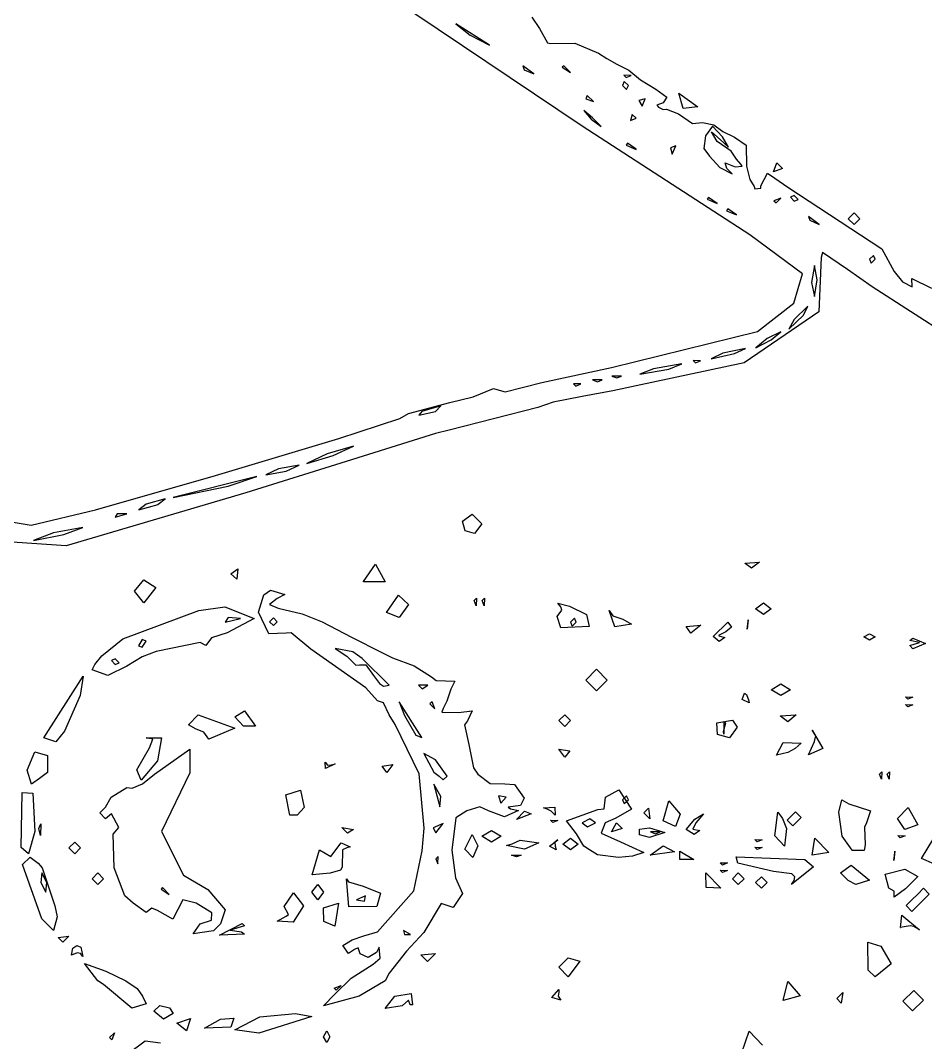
# Model space of a CAD drawing. Extents: x 0.2 to 67.3, y 0 to 43.3.
# Drawn here: x 28.72 to 36.41, y 25.89 to 34.58 of the extents above; entities that cross this region are included whole.
import ezdxf

# ---------------------------------------------------------------- set-up
doc = ezdxf.new("R2010")
doc.units = 0

msp = doc.modelspace()

# ---------------------------------------------------------------- linework, layer by layer
at = {"layer": 'Image'}
for p, q in [((33.491623, 33.680897), (30.801644, 35.486412)), ((33.065049, 34.606858), (33.130657, 34.510286)), ((32.704298, 34.369607), (32.417913, 34.549841)), ((32.417913, 34.549841), (32.540277, 34.453533)), ((33.130657, 34.510286), (33.196771, 34.38863)), ((32.540277, 34.453533), (32.704298, 34.369607)), ((32.704298, 34.369607), (32.704298, 34.369607)), ((33.196771, 34.38863), (33.225878, 34.382545)), ((33.225878, 34.382545), (33.430403, 34.385985)), ((33.430403, 34.385985), (33.632558, 34.29981)), ((33.632558, 34.29981), (33.702352, 34.255254)), ((33.702352, 34.255254), (33.786749, 34.206068)), ((33.081662, 34.123545), (32.989513, 34.191357)), ((32.989513, 34.191357), (32.999541, 34.159475)), ((32.999541, 34.159475), (33.081662, 34.123545)), ((33.335788, 34.193659), (33.323406, 34.181224)), ((33.323406, 34.181224), (33.393198, 34.136192)), ((33.393195, 34.136245), (33.335788, 34.193659)), ((33.786749, 34.206068), (33.889883, 34.156856)), ((33.889883, 34.156856), (33.989547, 34.074835)), ((33.081662, 34.123545), (33.081662, 34.123545)), ((33.393198, 34.136192), (33.393195, 34.136245)), ((33.850524, 34.058246), (33.836051, 34.025437)), ((33.909187, 34.110845), (33.846309, 34.113491)), ((33.846309, 34.113491), (33.866127, 34.093647)), ((33.885267, 34.025437), (33.850524, 34.058246)), ((33.866127, 34.093647), (33.909182, 34.110845)), ((33.909182, 34.110845), (33.909187, 34.110845)), ((33.989547, 34.074835), (34.120063, 33.992814)), ((33.836051, 34.025437), (33.870794, 33.992629)), ((33.870794, 33.992629), (33.885267, 34.025437)), ((33.885267, 34.025437), (33.885267, 34.025437)), ((34.120063, 33.992814), (34.213212, 33.925293)), ((33.536176, 33.940665), (33.523793, 33.911376)), ((33.523793, 33.911376), (33.590026, 33.890738)), ((33.590024, 33.890712), (33.536176, 33.940665)), ((33.590026, 33.890738), (33.590024, 33.890712)), ((34.027305, 33.913201), (33.974817, 33.896532)), ((33.974817, 33.896532), (34.001723, 33.850019)), ((34.001723, 33.850019), (34.027308, 33.913175)), ((34.027308, 33.913175), (34.027305, 33.913201)), ((34.213212, 33.925293), (34.182674, 33.876609)), ((34.35274, 33.829037), (34.313891, 33.959239)), ((34.313891, 33.959239), (34.475758, 33.843245)), ((33.581824, 33.749583), (33.508013, 33.812078)), ((33.508013, 33.812078), (33.570505, 33.738285)), ((34.182674, 33.876609), (34.128397, 33.85703)), ((34.128397, 33.85703), (34.142526, 33.841949)), ((34.142526, 33.841949), (34.180904, 33.82237)), ((34.180904, 33.82237), (34.21004, 33.825016)), ((34.21004, 33.825016), (34.311618, 33.784429)), ((34.475758, 33.843245), (34.35274, 33.828958)), ((34.35274, 33.828958), (34.35274, 33.829037)), ((33.570505, 33.738285), (33.655635, 33.675791)), ((33.655635, 33.675791), (33.581824, 33.749583)), ((33.917535, 33.778952), (33.903062, 33.727808)), ((33.903062, 33.727808), (33.95087, 33.748445)), ((33.950875, 33.748419), (33.917535, 33.778952)), ((33.95087, 33.748445), (33.950875, 33.748419)), ((34.311618, 33.784429), (34.430778, 33.701403)), ((34.430778, 33.701403), (34.51521, 33.709605)), ((34.51521, 33.709605), (34.612343, 33.691878)), ((34.917709, 32.755571), (33.491623, 33.680897)), ((33.655635, 33.675791), (33.655635, 33.675791)), ((34.602062, 33.679098), (34.540914, 33.59803)), ((34.63977, 33.5494), (34.593354, 33.63142)), ((34.593354, 33.63142), (34.664961, 33.565804)), ((34.684958, 33.589643), (34.602062, 33.679098)), ((34.612343, 33.691878), (34.688384, 33.63359)), ((34.688384, 33.63359), (34.78809, 33.585991)), ((34.540914, 33.59803), (34.52697, 33.490556)), ((34.760306, 33.467405), (34.63977, 33.5494)), ((34.664961, 33.565804), (34.736896, 33.500214)), ((34.736896, 33.500214), (34.684958, 33.589643)), ((34.78809, 33.585991), (34.888131, 33.519237)), ((33.877064, 33.533842), (33.866931, 33.518496)), ((33.866931, 33.518496), (33.950873, 33.482725)), ((33.950875, 33.48283), (33.877064, 33.533842)), ((33.950873, 33.482725), (33.950875, 33.48283)), ((34.287779, 33.512093), (34.24252, 33.495689)), ((34.24252, 33.495689), (34.259083, 33.441688)), ((34.259083, 33.441688), (34.287787, 33.512093)), ((34.287787, 33.512093), (34.287779, 33.512093)), ((34.52697, 33.490556), (34.574167, 33.424146)), ((34.803793, 33.399857), (34.760306, 33.467405)), ((34.888131, 33.519237), (34.890962, 33.33858)), ((34.574167, 33.424146), (34.664381, 33.328235)), ((34.723714, 33.321012), (34.70895, 33.369166)), ((34.70895, 33.369166), (34.79353, 33.3335)), ((34.841665, 33.355725), (34.803793, 33.399857)), ((35.120917, 33.292198), (35.148253, 33.368742)), ((35.148253, 33.368742), (35.197461, 33.31953)), ((34.664381, 33.328235), (34.768019, 33.274246)), ((34.723719, 33.320826), (34.723714, 33.321012)), ((34.768019, 33.274246), (34.723719, 33.320826)), ((34.79353, 33.3335), (34.854365, 33.338527)), ((34.854365, 33.338527), (34.841665, 33.355725)), ((34.890962, 33.33858), (34.919355, 33.226211)), ((35.011268, 33.171919), (35.068233, 33.280107)), ((35.068233, 33.280107), (35.131722, 33.23825)), ((35.197461, 33.31953), (35.120917, 33.292198)), ((35.120917, 33.292198), (35.120917, 33.292198)), ((34.919355, 33.226211), (34.956121, 33.165834)), ((35.131722, 33.23825), (35.242519, 33.160436)), ((34.956121, 33.165834), (34.959481, 33.148371)), ((34.959481, 33.148371), (35.011514, 33.151811)), ((35.011514, 33.151811), (35.011268, 33.171919)), ((35.242519, 33.160436), (36.042049, 32.637779)), ((34.565962, 33.074473), (34.555828, 33.059127)), ((34.555828, 33.059127), (34.63977, 33.023356)), ((34.639773, 33.023461), (34.565962, 33.074473)), ((34.63977, 33.023356), (34.639773, 33.023461)), ((35.181916, 33.067488), (35.123094, 33.044999)), ((35.123094, 33.044999), (35.141456, 33.026742)), ((35.141456, 33.026742), (35.181916, 33.067515)), ((35.181916, 33.067515), (35.181916, 33.067488)), ((35.295867, 33.090322), (35.263059, 33.07577)), ((35.263059, 33.07577), (35.295867, 33.041003)), ((35.32867, 33.055582), (35.295867, 33.090322)), ((35.295867, 33.041003), (35.32867, 33.055555)), ((35.32867, 33.055555), (35.32867, 33.055582)), ((34.729985, 32.976075), (34.719851, 32.960729)), ((34.719851, 32.960729), (34.803796, 32.924957)), ((34.803796, 32.925037), (34.729985, 32.976075)), ((35.755138, 32.893022), (35.804343, 32.942234)), ((35.804343, 32.942234), (35.85355, 32.893022)), ((34.803796, 32.924957), (34.803796, 32.925037)), ((35.509206, 32.844021), (35.417054, 32.911834)), ((35.417054, 32.911834), (35.427082, 32.879925)), ((35.427082, 32.879925), (35.509203, 32.844021)), ((35.509203, 32.844021), (35.509206, 32.844021)), ((35.804343, 32.84381), (35.755138, 32.893022)), ((35.755138, 32.893022), (35.755138, 32.893022)), ((35.85355, 32.893022), (35.804343, 32.84381)), ((35.36514, 32.424393), (34.917709, 32.755571)), ((35.535632, 32.604551), (35.52417, 32.562955)), ((35.747799, 32.462651), (35.535632, 32.604551)), ((35.970289, 32.58174), (35.935549, 32.548958)), ((35.984762, 32.548958), (35.970289, 32.58174)), ((36.042049, 32.637779), (36.146769, 32.444924)), ((35.468089, 32.494666), (35.443483, 32.352109)), ((35.492193, 32.374783), (35.468089, 32.494666)), ((35.52417, 32.562955), (35.506152, 32.10176)), ((35.935549, 32.548958), (35.950022, 32.51615)), ((35.950022, 32.51615), (35.984762, 32.548958)), ((35.984762, 32.548958), (35.984762, 32.548958)), ((35.29248, 32.175605), (35.36514, 32.424393)), ((35.958041, 32.315014), (35.747799, 32.462651)), ((36.146769, 32.444924), (36.217063, 32.355733)), ((35.443483, 32.352109), (35.467587, 32.232226)), ((35.467587, 32.232226), (35.492193, 32.374783)), ((35.492193, 32.374783), (35.492193, 32.374783)), ((36.217063, 32.355733), (36.299033, 32.315384)), ((36.299033, 32.315384), (36.295514, 32.384176)), ((36.295514, 32.384176), (36.464025, 32.301282)), ((36.755929, 31.799606), (35.958041, 32.315014)), ((34.984233, 31.933803), (35.29248, 32.175605)), ((35.412073, 32.150622), (35.294107, 32.03744)), ((35.373996, 32.073026), (35.412073, 32.150622)), ((35.506152, 32.10176), (34.86992, 31.667421)), ((35.250221, 31.954096), (35.373996, 32.073026)), ((35.373996, 32.073026), (35.373996, 32.073026)), ((35.294107, 32.03744), (35.250221, 31.954096)), ((33.741317, 31.629427), (34.984233, 31.933803)), ((35.181056, 31.930654), (35.066241, 31.875304)), ((35.099046, 31.863821), (35.181056, 31.930654)), ((35.066241, 31.875304), (34.970562, 31.79622)), ((34.970562, 31.79622), (35.099046, 31.863821)), ((35.099046, 31.863821), (35.099046, 31.863821)), ((34.688988, 31.749468), (34.590573, 31.703404)), ((34.590573, 31.703404), (34.787402, 31.74624)), ((34.881222, 31.79109), (34.688988, 31.749468)), ((34.787402, 31.746293), (34.881222, 31.79109)), ((34.787402, 31.74624), (34.787402, 31.746293)), ((33.150832, 31.499887), (33.741317, 31.629427)), ((34.86992, 31.667421), (33.951539, 31.473508)), ((34.339165, 31.659493), (34.098505, 31.617944)), ((34.229722, 31.61371), (34.339165, 31.659493)), ((34.499679, 31.685015), (34.436803, 31.687661)), ((34.436803, 31.687661), (34.45662, 31.667818)), ((34.45662, 31.667818), (34.499676, 31.685015)), ((34.499676, 31.685015), (34.499679, 31.685015)), ((33.827865, 31.555714), (33.745855, 31.555714)), ((33.745855, 31.555714), (33.78686, 31.53931)), ((33.78686, 31.53931), (33.827865, 31.555714)), ((33.827865, 31.555714), (33.827865, 31.555714)), ((34.098505, 31.617944), (33.983686, 31.570821)), ((33.983686, 31.570821), (34.229722, 31.613737)), ((34.229722, 31.613737), (34.229722, 31.61371)), ((32.837293, 31.420399), (33.150832, 31.499887)), ((33.482733, 31.488192), (33.41986, 31.490838)), ((33.41986, 31.490838), (33.439677, 31.470994)), ((33.439677, 31.470994), (33.482733, 31.488192)), ((33.482733, 31.488192), (33.482733, 31.488192)), ((33.663842, 31.522905), (33.581832, 31.522905)), ((33.581832, 31.522905), (33.622837, 31.506501)), ((33.622837, 31.506501), (33.663842, 31.522905)), ((33.663842, 31.522905), (33.663842, 31.522905)), ((33.951539, 31.473508), (33.754711, 31.430592)), ((32.368425, 31.33013), (32.566733, 31.378893)), ((32.566733, 31.378893), (32.73927, 31.450489)), ((32.73927, 31.450489), (32.786326, 31.434614)), ((32.786326, 31.434614), (32.837293, 31.420399)), ((33.492181, 31.381856), (33.246145, 31.332459)), ((33.754711, 31.430592), (33.492181, 31.381856)), ((32.015413, 31.238294), (32.368425, 31.33013)), ((32.291516, 31.302032), (32.130227, 31.253137)), ((32.246863, 31.254645), (32.291516, 31.302032)), ((33.114602, 31.289437), (32.361737, 31.094546)), ((33.246145, 31.332459), (33.114602, 31.289437)), ((31.42493, 31.024696), (31.941605, 31.195299)), ((31.941605, 31.195299), (32.015413, 31.238294)), ((32.103004, 31.223212), (32.246863, 31.254645)), ((32.130227, 31.253137), (32.103004, 31.223212)), ((32.246863, 31.254645), (32.246863, 31.254645)), ((30.375184, 30.711244), (31.42493, 31.024696)), ((32.246921, 31.068061), (31.48707, 30.828322)), ((32.361737, 31.094546), (32.246921, 31.068061)), ((31.549054, 30.960746), (31.325357, 30.893621)), ((31.376752, 30.880313), (31.549054, 30.960746)), ((31.325357, 30.893621), (31.153058, 30.813188)), ((31.153058, 30.813188), (31.376752, 30.880313)), ((31.376752, 30.880313), (31.376752, 30.880313)), ((31.48707, 30.828322), (30.634147, 30.562072)), ((30.911719, 30.766568), (30.804358, 30.716655)), ((31.087021, 30.799483), (30.911719, 30.766568)), ((30.976938, 30.748445), (31.087021, 30.799483)), ((29.353825, 30.418774), (30.375184, 30.711244)), ((30.72572, 30.70156), (30.014327, 30.523814)), ((30.483272, 30.619434), (30.72572, 30.70156)), ((30.804358, 30.716655), (30.976938, 30.748577)), ((30.976938, 30.748577), (30.976938, 30.748445)), ((30.014327, 30.523814), (30.483272, 30.619434)), ((30.483272, 30.619434), (30.483272, 30.619434)), ((30.634147, 30.562072), (29.106109, 30.11117)), ((29.94626, 30.511249), (29.784696, 30.465817)), ((29.887544, 30.465817), (29.94626, 30.511249)), ((28.808967, 30.289492), (29.353825, 30.418774)), ((29.784696, 30.465817), (29.723521, 30.419118)), ((29.723521, 30.419118), (29.887544, 30.464547)), ((29.887544, 30.464547), (29.887544, 30.465817)), ((28.519791, 30.3367), (28.808967, 30.289492)), ((29.538663, 30.385093), (29.522258, 30.355089)), ((29.522258, 30.355089), (29.620673, 30.385093)), ((29.620673, 30.385093), (29.538663, 30.385093)), ((29.620673, 30.385093), (29.620673, 30.385093)), ((32.474642, 30.32191), (32.556655, 30.38205)), ((32.496523, 30.23989), (32.474642, 30.32191)), ((32.556655, 30.38205), (32.638668, 30.300029)), ((29.246503, 30.269063), (28.997387, 30.221713)), ((29.084982, 30.20769), (29.246503, 30.269063)), ((32.578523, 30.218009), (32.496513, 30.239969)), ((32.496513, 30.239969), (32.496523, 30.23989)), ((32.638668, 30.300029), (32.578523, 30.218009)), ((29.106109, 30.11117), (28.490327, 30.153265)), ((28.997387, 30.221713), (28.828313, 30.158874)), ((28.828313, 30.158874), (29.084982, 30.20769)), ((29.084982, 30.20769), (29.084982, 30.20769)), ((34.87758, 29.963771), (35.000611, 29.974354)), ((35.000611, 29.974354), (34.932266, 29.92276)), ((30.506378, 29.873574), (30.563784, 29.916543)), ((30.563784, 29.916543), (30.557302, 29.830156)), ((31.633596, 29.807958), (31.736551, 29.955569)), ((31.736551, 29.955569), (31.818214, 29.807534)), ((34.87758, 29.963744), (34.87758, 29.963771)), ((34.932266, 29.92276), (34.87758, 29.963744)), ((29.68626, 29.725937), (29.766064, 29.824362)), ((29.766064, 29.824362), (29.866592, 29.759036)), ((30.557302, 29.830156), (30.506364, 29.873574)), ((30.506364, 29.873574), (30.506378, 29.873574)), ((31.633596, 29.807534), (31.633596, 29.807958)), ((31.818214, 29.807534), (31.633596, 29.807534)), ((29.766336, 29.627539), (29.68626, 29.725937)), ((29.68626, 29.725937), (29.68626, 29.725937)), ((29.866592, 29.759036), (29.766336, 29.627539)), ((30.785203, 29.697098), (30.841848, 29.735806)), ((30.841848, 29.735806), (30.96563, 29.698129)), ((30.741467, 29.547608), (30.785203, 29.697098)), ((30.900022, 29.664289), (30.83441, 29.614442)), ((30.96563, 29.698129), (30.900022, 29.664289)), ((31.830425, 29.545465), (31.93235, 29.693102)), ((31.93235, 29.693102), (32.015387, 29.614601)), ((32.592829, 29.603647), (32.575604, 29.646694)), ((32.575604, 29.646694), (32.575657, 29.646668)), ((32.575657, 29.646668), (32.595475, 29.666512)), ((32.595475, 29.666512), (32.592829, 29.603647)), ((32.658437, 29.603647), (32.641213, 29.646694)), ((32.641213, 29.646694), (32.641266, 29.646668)), ((32.641266, 29.646668), (32.661083, 29.666512)), ((32.661083, 29.666512), (32.658437, 29.603647)), ((34.967805, 29.578273), (35.033414, 29.627486)), ((35.033414, 29.627486), (35.099025, 29.578273)), ((29.587851, 29.32139), (30.234074, 29.561922)), ((30.234074, 29.561922), (30.455168, 29.593963)), ((30.455168, 29.593963), (30.703206, 29.495062)), ((30.828944, 29.364675), (30.741467, 29.547608)), ((30.83441, 29.614442), (30.908221, 29.582745)), ((30.908221, 29.582745), (31.111987, 29.534167)), ((31.93678, 29.502533), (31.830425, 29.545465)), ((31.830425, 29.545465), (31.830425, 29.545465)), ((32.015387, 29.614601), (31.93678, 29.502533)), ((33.279395, 29.512868), (33.320403, 29.564383)), ((33.311169, 29.594889), (33.287013, 29.625396)), ((33.287013, 29.625396), (33.385427, 29.598726)), ((33.320403, 29.564383), (33.311169, 29.594889)), ((33.385427, 29.598726), (33.528992, 29.529484)), ((33.770437, 29.424974), (33.72123, 29.562081)), ((33.72123, 29.562081), (33.754033, 29.517419)), ((35.033414, 29.529061), (34.967805, 29.578273)), ((34.967805, 29.578273), (34.967805, 29.578273)), ((35.099025, 29.578273), (35.033414, 29.529061)), ((30.483473, 29.503026), (30.458073, 29.462756)), ((30.458073, 29.462756), (30.58897, 29.495274)), ((30.703206, 29.495062), (30.47326, 29.374095)), ((30.588983, 29.495353), (30.483473, 29.503026)), ((30.58897, 29.495274), (30.588983, 29.495353)), ((30.867234, 29.499533), (30.834426, 29.466752)), ((30.834426, 29.466752), (30.867234, 29.433943)), ((30.900037, 29.466752), (30.867234, 29.499533)), ((30.867234, 29.433943), (30.900037, 29.466752)), ((30.900037, 29.466752), (30.900037, 29.466752)), ((31.111987, 29.534167), (31.282894, 29.467466)), ((31.282894, 29.467466), (31.530192, 29.33655)), ((33.310142, 29.41447), (33.279395, 29.512868)), ((33.427916, 29.496464), (33.393174, 29.463682)), ((33.393174, 29.463682), (33.407647, 29.430874)), ((33.407647, 29.430874), (33.442386, 29.463682)), ((33.442389, 29.463682), (33.427916, 29.496464)), ((33.442386, 29.463682), (33.442389, 29.463682)), ((33.528992, 29.529484), (33.553598, 29.427249)), ((33.754033, 29.517419), (33.839308, 29.489082)), ((33.839308, 29.489082), (33.913119, 29.446246)), ((34.606956, 29.342159), (34.731064, 29.46355)), ((34.731064, 29.46355), (34.762777, 29.42254)), ((34.903766, 29.484796), (34.896384, 29.404389)), ((34.897707, 29.42418), (34.905088, 29.473419)), ((34.905088, 29.473419), (34.903766, 29.484796)), ((30.47326, 29.374095), (30.342355, 29.329168)), ((30.977264, 29.368909), (30.828944, 29.364675)), ((31.017938, 29.373936), (30.977264, 29.368909)), ((31.186732, 29.235268), (31.017938, 29.373936)), ((33.310145, 29.414549), (33.310142, 29.41447)), ((33.553598, 29.427249), (33.310145, 29.414549)), ((33.913119, 29.446246), (33.770437, 29.42508)), ((33.770437, 29.42508), (33.770437, 29.424974)), ((34.375922, 29.428149), (34.502412, 29.438997)), ((34.415441, 29.370761), (34.375922, 29.428175)), ((34.375922, 29.428175), (34.375922, 29.428149)), ((34.502412, 29.438997), (34.415441, 29.370761)), ((34.71357, 29.381529), (34.650695, 29.351658)), ((34.762777, 29.42254), (34.71357, 29.381529)), ((34.896384, 29.404389), (34.897707, 29.424233)), ((34.897707, 29.424233), (34.897707, 29.42418)), ((29.407847, 29.176478), (29.587851, 29.32139)), ((29.751869, 29.315807), (29.719066, 29.262732)), ((29.784675, 29.303372), (29.751869, 29.315807)), ((29.751869, 29.250296), (29.784675, 29.303398)), ((29.784675, 29.303398), (29.784675, 29.303372)), ((30.243943, 29.29128), (29.870092, 29.214525)), ((30.293147, 29.266674), (30.243943, 29.29128)), ((30.342355, 29.329168), (30.293147, 29.266674)), ((31.530192, 29.33655), (31.789931, 29.205317)), ((34.606967, 29.342107), (34.606956, 29.342159)), ((34.656174, 29.299456), (34.606967, 29.342107)), ((34.650695, 29.351658), (34.664373, 29.345308)), ((34.705381, 29.334196), (34.656174, 29.299456)), ((34.664373, 29.345308), (34.705381, 29.334196)), ((35.886337, 29.337926), (35.935544, 29.365258)), ((35.935544, 29.310595), (35.886337, 29.337926)), ((35.886337, 29.337926), (35.886337, 29.337926)), ((35.935544, 29.365258), (35.984748, 29.337926)), ((35.984748, 29.337926), (35.935544, 29.310595)), ((36.279991, 29.30652), (36.304598, 29.327951)), ((36.362002, 29.289587), (36.279991, 29.30652)), ((36.279991, 29.264981), (36.362002, 29.289587)), ((36.304598, 29.327951), (36.411211, 29.28321)), ((36.411211, 29.28321), (36.304598, 29.237279)), ((29.719066, 29.262732), (29.751869, 29.250296)), ((29.870092, 29.214525), (29.752091, 29.168276)), ((31.653329, 28.905465), (31.186732, 29.235268)), ((31.543244, 29.212514), (31.392106, 29.240321)), ((31.392106, 29.240321), (31.492981, 29.175552)), ((31.623177, 29.155099), (31.543244, 29.212514)), ((31.789931, 29.205317), (31.881201, 29.159386)), ((36.304598, 29.237279), (36.279991, 29.265086)), ((36.279991, 29.265086), (36.279991, 29.264981)), ((29.350438, 29.102659), (29.407847, 29.176478)), ((29.522237, 29.151871), (29.489434, 29.137319)), ((29.489434, 29.137319), (29.522237, 29.10258)), ((29.55504, 29.117132), (29.522237, 29.151871)), ((29.522237, 29.10258), (29.55504, 29.117132)), ((29.55504, 29.117132), (29.55504, 29.117132)), ((29.752091, 29.168276), (29.621427, 29.088292)), ((31.492981, 29.175552), (31.568694, 29.098531)), ((31.851372, 28.927452), (31.623177, 29.155099)), ((31.881201, 29.159386), (32.065642, 29.091758)), ((29.325409, 29.057309), (29.350438, 29.102659)), ((29.325411, 29.057309), (29.325409, 29.057309)), ((29.458216, 29.010161), (29.325411, 29.057309)), ((29.621427, 29.088292), (29.458216, 29.010161)), ((31.568694, 29.098531), (31.599039, 29.101706)), ((31.599039, 29.101706), (31.654543, 29.101706)), ((31.654543, 29.101706), (31.718395, 29.009684)), ((32.065642, 29.091758), (32.212205, 28.99963)), ((33.524402, 28.971452), (33.614614, 29.063845)), ((33.614614, 29.063845), (33.704826, 28.971452)), ((28.914797, 28.481127), (29.249534, 29.005107)), ((29.249534, 29.005107), (29.225431, 28.840219)), ((31.718395, 29.009684), (31.769047, 28.942322)), ((31.769047, 28.942322), (31.803607, 28.92089)), ((32.212205, 28.99963), (32.251572, 28.968833)), ((32.251572, 28.968833), (32.409034, 28.960895)), ((32.409034, 28.960895), (32.376231, 28.893347)), ((33.614614, 28.87906), (33.524402, 28.971452)), ((33.524402, 28.971452), (33.524402, 28.971452)), ((33.704826, 28.971452), (33.614614, 28.87906)), ((35.099025, 28.889431), (35.181035, 28.938644)), ((35.181035, 28.938644), (35.263045, 28.889431)), ((31.752942, 28.794817), (31.653329, 28.905465)), ((31.803607, 28.92089), (31.851372, 28.928299)), ((31.851372, 28.928299), (31.851372, 28.927452)), ((32.179418, 28.927452), (32.102514, 28.927373)), ((32.102514, 28.927373), (32.13188, 28.898269)), ((32.13188, 28.898269), (32.179418, 28.927452)), ((32.179418, 28.927452), (32.179418, 28.927452)), ((32.376231, 28.893347), (32.343425, 28.79106)), ((34.854389, 28.805215), (34.873915, 28.859481)), ((34.873915, 28.859481), (34.890637, 28.848104)), ((34.890637, 28.848104), (34.910163, 28.796404)), ((35.181035, 28.840219), (35.099025, 28.889431)), ((35.099025, 28.889431), (35.099025, 28.889431)), ((35.263045, 28.889431), (35.181035, 28.840219)), ((29.225431, 28.840219), (29.091845, 28.537615)), ((31.802149, 28.778412), (31.752942, 28.794817)), ((31.851356, 28.674961), (31.802149, 28.778412)), ((32.130224, 28.482953), (31.937642, 28.785159)), ((31.937642, 28.785159), (31.98238, 28.671177)), ((32.216293, 28.787011), (32.197931, 28.768755)), ((32.197931, 28.768755), (32.238695, 28.7283)), ((32.238695, 28.7283), (32.216285, 28.787117)), ((32.216285, 28.787117), (32.216293, 28.787011)), ((32.343425, 28.79106), (32.310995, 28.729094)), ((34.854336, 28.805056), (34.854389, 28.805215)), ((34.91228, 28.77709), (34.854336, 28.805056)), ((34.910163, 28.796404), (34.91228, 28.77709)), ((36.241034, 28.829821), (36.30391, 28.827175)), ((36.241037, 28.829821), (36.241034, 28.829821)), ((36.241034, 28.764284), (36.30391, 28.761638)), ((36.241037, 28.764284), (36.241034, 28.764284)), ((36.260854, 28.809977), (36.241037, 28.829821)), ((36.260854, 28.74444), (36.241037, 28.764284)), ((36.30391, 28.827175), (36.260854, 28.809977)), ((36.30391, 28.761638), (36.260854, 28.74444)), ((30.144699, 28.592199), (30.226454, 28.676654)), ((30.226454, 28.676654), (30.539178, 28.562963)), ((30.539779, 28.659601), (30.622225, 28.709303)), ((30.622225, 28.709303), (30.715763, 28.579314)), ((31.901783, 28.592993), (31.851356, 28.674961)), ((31.98238, 28.671177), (32.079535, 28.503299)), ((32.310995, 28.729094), (32.29811, 28.698217)), ((32.29811, 28.698217), (32.441845, 28.695572)), ((32.441845, 28.695572), (32.55801, 28.709859)), ((32.55801, 28.709859), (32.518939, 28.625431)), ((33.294768, 28.627018), (33.343975, 28.67623)), ((33.343975, 28.67623), (33.393182, 28.627018)), ((35.17858, 28.666097), (35.312253, 28.676151)), ((35.312253, 28.676151), (35.241064, 28.616805)), ((30.211135, 28.555369), (30.144699, 28.592199)), ((30.612991, 28.580451), (30.539779, 28.659601)), ((32.106404, 28.174055), (31.901783, 28.592993)), ((32.518939, 28.625431), (32.491052, 28.59159)), ((32.491052, 28.59159), (32.52835, 28.423025)), ((33.343975, 28.577806), (33.294768, 28.627018)), ((33.294768, 28.627018), (33.294768, 28.627018)), ((33.393182, 28.627018), (33.343975, 28.577806)), ((34.637537, 28.606883), (34.770985, 28.630167)), ((34.644575, 28.508988), (34.637537, 28.606883)), ((34.694719, 28.534123), (34.713848, 28.607942)), ((34.697523, 28.61535), (34.696465, 28.512454)), ((34.713848, 28.607942), (34.697523, 28.61535)), ((34.770985, 28.630167), (34.809598, 28.570847)), ((35.17858, 28.666018), (35.17858, 28.666097)), ((35.241064, 28.616805), (35.17858, 28.666018)), ((29.091845, 28.537615), (29.016228, 28.447419)), ((30.276746, 28.529175), (30.211135, 28.555369)), ((30.317748, 28.469221), (30.276746, 28.529175)), ((30.539178, 28.562963), (30.317746, 28.469168)), ((30.612994, 28.579314), (30.612991, 28.580451)), ((30.715763, 28.579314), (30.612994, 28.579314)), ((32.079535, 28.503299), (32.130224, 28.482926)), ((34.644583, 28.508961), (34.644575, 28.508988)), ((34.744447, 28.480333), (34.644583, 28.508961)), ((34.694877, 28.534149), (34.694719, 28.534123)), ((34.696465, 28.512454), (34.694877, 28.534149)), ((34.809598, 28.570847), (34.744447, 28.480333)), ((35.47821, 28.49769), (35.449587, 28.545844)), ((35.449587, 28.545844), (35.53764, 28.389237)), ((35.468076, 28.448477), (35.47821, 28.49769)), ((28.914802, 28.481127), (28.914797, 28.481127)), ((29.016228, 28.447419), (28.914802, 28.481127)), ((29.784675, 28.481153), (29.915016, 28.481339)), ((29.842084, 28.469776), (29.784675, 28.481153)), ((29.813503, 28.394926), (29.842084, 28.469776)), ((29.915016, 28.481339), (29.88221, 28.285521)), ((30.317746, 28.469168), (30.317748, 28.469221)), ((32.130224, 28.482926), (32.130224, 28.482953)), ((32.52835, 28.423025), (32.569358, 28.226678)), ((35.143935, 28.331982), (35.201326, 28.441334)), ((35.201326, 28.441334), (35.356118, 28.434455)), ((35.356118, 28.434455), (35.303505, 28.389237)), ((35.416818, 28.337406), (35.468076, 28.448477)), ((28.773952, 28.206119), (28.838624, 28.361542)), ((28.838624, 28.361542), (28.946232, 28.331743)), ((28.946232, 28.331743), (28.947026, 28.184847)), ((29.706265, 28.209453), (29.813503, 28.394926)), ((29.856527, 28.171406), (30.157504, 28.383813)), ((30.157504, 28.383813), (30.15671, 28.18281)), ((32.24599, 28.293882), (32.147575, 28.346295)), ((32.147575, 28.346295), (32.232136, 28.187784)), ((33.294768, 28.384554), (33.387387, 28.370796)), ((33.294768, 28.384448), (33.294768, 28.384554)), ((33.346382, 28.316107), (33.294768, 28.384448)), ((33.387387, 28.370796), (33.346382, 28.316107)), ((35.242792, 28.356455), (35.143935, 28.331849)), ((35.143935, 28.331849), (35.143935, 28.331982)), ((35.303505, 28.389237), (35.242792, 28.356455)), ((35.53764, 28.389237), (35.416818, 28.337406)), ((35.416818, 28.337406), (35.416818, 28.337406)), ((29.88221, 28.285521), (29.743045, 28.11976)), ((31.309072, 28.219296), (31.306691, 28.274514)), ((31.306691, 28.274514), (31.326879, 28.247712)), ((31.391482, 28.260412), (31.308956, 28.21911)), ((31.326879, 28.247712), (31.359181, 28.250358)), ((31.359181, 28.250358), (31.391482, 28.260412)), ((31.791552, 28.239669), (31.88417, 28.253427)), ((31.832558, 28.185085), (31.791552, 28.239774)), ((31.791552, 28.239774), (31.791552, 28.239669)), ((31.88417, 28.253427), (31.832558, 28.185085)), ((32.343441, 28.154473), (32.24599, 28.293882)), ((28.811348, 28.086422), (28.773854, 28.206119)), ((28.773854, 28.206119), (28.773952, 28.206119)), ((28.947026, 28.184847), (28.877909, 28.135635)), ((29.743045, 28.11976), (29.706265, 28.209453)), ((29.706265, 28.209453), (29.706265, 28.209453)), ((29.754417, 28.088565), (29.856527, 28.171406)), ((30.15671, 28.18281), (29.915894, 27.68542)), ((31.308956, 28.21911), (31.309072, 28.219296)), ((32.148049, 27.714022), (32.106404, 28.174055)), ((32.232136, 28.187784), (32.277832, 28.154976)), ((32.277832, 28.154976), (32.310635, 28.122167)), ((32.310635, 28.122167), (32.343441, 28.154473)), ((32.343441, 28.154473), (32.343441, 28.154473)), ((32.569358, 28.226678), (32.605867, 28.171247)), ((32.605867, 28.171247), (32.709177, 28.091978)), ((36.037316, 28.128147), (36.020091, 28.171194)), ((36.020091, 28.171194), (36.020144, 28.171168)), ((36.020144, 28.171168), (36.039962, 28.191012)), ((36.039962, 28.191012), (36.037316, 28.128147)), ((36.102924, 28.128147), (36.0857, 28.171194)), ((36.0857, 28.171194), (36.085753, 28.171168)), ((36.085753, 28.171168), (36.10557, 28.191012)), ((36.10557, 28.191012), (36.102924, 28.128147)), ((28.877909, 28.135635), (28.811348, 28.086422)), ((29.667599, 28.052264), (29.754417, 28.088565)), ((32.290244, 27.982811), (32.23152, 28.086687)), ((32.23152, 28.086687), (32.28228, 27.892589)), ((32.709177, 28.091978), (32.835499, 28.088803)), ((32.835499, 28.088803), (32.915969, 28.083512)), ((32.915969, 28.083512), (32.999522, 27.966778)), ((28.722038, 27.547228), (28.730901, 28.014826)), ((28.730901, 28.014826), (28.821926, 28.008998)), ((28.821926, 28.008998), (28.839526, 27.683965)), ((29.489342, 27.974768), (29.619768, 28.057027)), ((29.619768, 28.057027), (29.667599, 28.052264)), ((30.972377, 27.996302), (31.097152, 28.03676)), ((31.006077, 27.823585), (30.972377, 27.996302)), ((31.097152, 28.03676), (31.128608, 27.889228)), ((32.28228, 27.892589), (32.290244, 27.982811)), ((32.290244, 27.982811), (32.290244, 27.982811)), ((32.847053, 27.975403), (32.782474, 27.987838)), ((32.782474, 27.987838), (32.801683, 27.925397)), ((32.801683, 27.925397), (32.847059, 27.975456)), ((32.847059, 27.975456), (32.847053, 27.975403)), ((33.679987, 27.877507), (33.690227, 27.976779)), ((33.690227, 27.976779), (33.803494, 28.038453)), ((33.803494, 28.038453), (33.913095, 27.875047)), ((33.870783, 27.987574), (33.836041, 27.954766)), ((33.885256, 27.954766), (33.870783, 27.987574)), ((29.390927, 27.842503), (29.440135, 27.891715)), ((29.440135, 27.891715), (29.489342, 27.974768)), ((31.128608, 27.889228), (31.07063, 27.824035)), ((32.623748, 27.894335), (32.512488, 27.859119)), ((32.694995, 27.858907), (32.623748, 27.894335)), ((32.969746, 27.906479), (32.863132, 27.891133)), ((32.863132, 27.891133), (32.884696, 27.87711)), ((32.999522, 27.966778), (32.969746, 27.906479)), ((33.16355, 27.885286), (33.261472, 27.890049)), ((33.261472, 27.890049), (33.26306, 27.823532)), ((33.836041, 27.954766), (33.850514, 27.921957)), ((33.850514, 27.921957), (33.885256, 27.954766)), ((33.885256, 27.954766), (33.885256, 27.954766)), ((34.18084, 27.774505), (34.230373, 27.943732)), ((34.230373, 27.943732), (34.32689, 27.832317)), ((35.676237, 27.848006), (35.700578, 27.954633)), ((35.700578, 27.954633), (35.761189, 27.920052)), ((35.761189, 27.920052), (35.943751, 27.858722)), ((36.175179, 27.795434), (36.263802, 27.889731)), ((36.263802, 27.889731), (36.345552, 27.742067)), ((29.440135, 27.793317), (29.390927, 27.842503)), ((29.489842, 27.834301), (29.440135, 27.793317)), ((29.554445, 27.719498), (29.489842, 27.834301)), ((31.07063, 27.824035), (31.006077, 27.824035)), ((31.006077, 27.824035), (31.006077, 27.823585)), ((32.417204, 27.801731), (32.383549, 27.525109)), ((32.512488, 27.859119), (32.417204, 27.801731)), ((32.830988, 27.809615), (32.694995, 27.858907)), ((32.951461, 27.864219), (32.830988, 27.809615)), ((32.884696, 27.87711), (32.951461, 27.864219)), ((32.933919, 27.787258), (33.002456, 27.858008)), ((33.059487, 27.834989), (32.933919, 27.787311)), ((33.002456, 27.858008), (33.059487, 27.834989)), ((33.196356, 27.872851), (33.16355, 27.885286)), ((33.229162, 27.858299), (33.196356, 27.872851)), ((33.229103, 27.858272), (33.229162, 27.858299)), ((33.26306, 27.823532), (33.229103, 27.858272)), ((33.360384, 27.776278), (33.624512, 27.872216)), ((33.624512, 27.872216), (33.679987, 27.877507)), ((33.913095, 27.875047), (33.780306, 27.798767)), ((34.016473, 27.842688), (34.055428, 27.881635)), ((34.016479, 27.842688), (34.016473, 27.842688)), ((34.068419, 27.790751), (34.016479, 27.842688)), ((34.055428, 27.881635), (34.068419, 27.790751)), ((34.32689, 27.832317), (34.28553, 27.725716)), ((34.451133, 27.787999), (34.524944, 27.833348)), ((34.524944, 27.833348), (34.459335, 27.75744)), ((35.129696, 27.648617), (35.156434, 27.848033)), ((35.156434, 27.848033), (35.197442, 27.795275)), ((35.235841, 27.779797), (35.307408, 27.851367)), ((35.355864, 27.802895), (35.284294, 27.731352)), ((35.307408, 27.851367), (35.355864, 27.802895)), ((35.703449, 27.644489), (35.676237, 27.848006)), ((35.943751, 27.858722), (35.910948, 27.756805)), ((28.872541, 27.709365), (28.888892, 27.74974)), ((28.888892, 27.74974), (28.887569, 27.651342)), ((29.505741, 27.662084), (29.554445, 27.719498)), ((31.496225, 27.668804), (31.448955, 27.717514)), ((31.448955, 27.717514), (31.448955, 27.717461)), ((31.448955, 27.717461), (31.54798, 27.701057)), ((32.310643, 27.752862), (32.224622, 27.71426)), ((32.249228, 27.673196), (32.310646, 27.752862)), ((32.310646, 27.752862), (32.310643, 27.752862)), ((32.933919, 27.787311), (32.933919, 27.787258)), ((33.22301, 27.780379), (33.285885, 27.777733)), ((33.242827, 27.760535), (33.22301, 27.780379)), ((33.22301, 27.780379), (33.22301, 27.780379)), ((33.285885, 27.777733), (33.242827, 27.760535)), ((33.443744, 27.664492), (33.360384, 27.776278)), ((33.559147, 27.790751), (33.491599, 27.757942)), ((33.491599, 27.757942), (33.538872, 27.725134)), ((33.538872, 27.725134), (33.606417, 27.757942)), ((33.606417, 27.757942), (33.559147, 27.790751)), ((33.606417, 27.757942), (33.606417, 27.757942)), ((33.688417, 27.758895), (33.653696, 27.670815)), ((33.780306, 27.798767), (33.688417, 27.758895)), ((33.743101, 27.682033), (33.78581, 27.758577)), ((33.78581, 27.758577), (33.831506, 27.709365)), ((33.979178, 27.7041), (34.06568, 27.71627)), ((34.06568, 27.71627), (34.196898, 27.676557)), ((34.28553, 27.725716), (34.18084, 27.774505)), ((34.18084, 27.774505), (34.18084, 27.774505)), ((34.377322, 27.701348), (34.451133, 27.787999)), ((34.459335, 27.75744), (34.432464, 27.704126)), ((35.197442, 27.795275), (35.230245, 27.708598)), ((35.284294, 27.731352), (35.235841, 27.779797)), ((35.235841, 27.779797), (35.235841, 27.779797)), ((35.910948, 27.756805), (35.894544, 27.722382)), ((35.894544, 27.722382), (35.899995, 27.571782)), ((36.236454, 27.70111), (36.175179, 27.795434)), ((36.175179, 27.795434), (36.175179, 27.795434)), ((36.345552, 27.742067), (36.236454, 27.70111)), ((28.839526, 27.683965), (28.784614, 27.495344)), ((28.887569, 27.651342), (28.872461, 27.709365)), ((28.872461, 27.709365), (28.872541, 27.709365)), ((29.513466, 27.375091), (29.505741, 27.662084)), ((29.915894, 27.68542), (30.103378, 27.312385)), ((31.54798, 27.701057), (31.496225, 27.668804)), ((32.131301, 27.519553), (32.148049, 27.714022)), ((32.224622, 27.71426), (32.249228, 27.673196)), ((32.496468, 27.533999), (32.558602, 27.659517)), ((32.558602, 27.659517), (32.605875, 27.561119)), ((32.638678, 27.643748), (32.720689, 27.692961)), ((32.720689, 27.594536), (32.638678, 27.643748)), ((32.638678, 27.643748), (32.638678, 27.643748)), ((32.720689, 27.692961), (32.802699, 27.643748)), ((32.802699, 27.643748), (32.720689, 27.594536)), ((33.507416, 27.560166), (33.443744, 27.664492)), ((33.653696, 27.670815), (33.817721, 27.596996)), ((33.831506, 27.709365), (33.743101, 27.682033)), ((33.743101, 27.682033), (33.743101, 27.682033)), ((33.979178, 27.655258), (33.979178, 27.7041)), ((34.06568, 27.63462), (33.979178, 27.655258)), ((33.979178, 27.655258), (33.979178, 27.655258)), ((34.196898, 27.676557), (34.06568, 27.63462)), ((34.15589, 27.681875), (34.07388, 27.681875)), ((34.07388, 27.681875), (34.114885, 27.665471)), ((34.114885, 27.665471), (34.15589, 27.681875)), ((34.15589, 27.681875), (34.15589, 27.681875)), ((34.377322, 27.701269), (34.377322, 27.701348)), ((34.444868, 27.659941), (34.377322, 27.701269)), ((34.432464, 27.704126), (34.49181, 27.693278)), ((34.49181, 27.693278), (34.444868, 27.659941)), ((35.213021, 27.560987), (35.129685, 27.648617)), ((35.129685, 27.648617), (35.129696, 27.648617)), ((35.230245, 27.708598), (35.213021, 27.560987)), ((35.787925, 27.524739), (35.703449, 27.644489)), ((36.175426, 27.649754), (36.238301, 27.647108)), ((36.175428, 27.649754), (36.175426, 27.649754)), ((36.195245, 27.629911), (36.175428, 27.649754)), ((36.238301, 27.647108), (36.195245, 27.629911)), ((28.72204, 27.547228), (28.722038, 27.547228)), ((28.784614, 27.495344), (28.72204, 27.547228)), ((29.128585, 27.544583), (29.177793, 27.593769)), ((29.177793, 27.49537), (29.128585, 27.544583)), ((29.128585, 27.544583), (29.128585, 27.544583)), ((29.177793, 27.593769), (29.227, 27.544583)), ((29.227, 27.544583), (29.177793, 27.49537)), ((31.355467, 27.471822), (31.443433, 27.586651)), ((31.443433, 27.586651), (31.521019, 27.553843)), ((31.49052, 27.545641), (31.456244, 27.529237)), ((31.521019, 27.553843), (31.49052, 27.545641)), ((32.605875, 27.561119), (32.561841, 27.463313)), ((32.848461, 27.566543), (32.897009, 27.578714)), ((32.848461, 27.566464), (32.848461, 27.566543)), ((33.001848, 27.534052), (32.848461, 27.566464)), ((32.897009, 27.578714), (32.966727, 27.610279)), ((32.966727, 27.610279), (33.123868, 27.589376)), ((33.123868, 27.589376), (33.001848, 27.534052)), ((33.272093, 27.528681), (33.214149, 27.558711)), ((33.214149, 27.558711), (33.21416, 27.558605)), ((33.21416, 27.558605), (33.28602, 27.613374)), ((33.28602, 27.613374), (33.259234, 27.593266)), ((33.259234, 27.593266), (33.261959, 27.560987)), ((33.261959, 27.560987), (33.272093, 27.528681)), ((33.327578, 27.577391), (33.393184, 27.626577)), ((33.393184, 27.528178), (33.327578, 27.577391)), ((33.327578, 27.577391), (33.327578, 27.577391)), ((33.393184, 27.626577), (33.458796, 27.577391)), ((33.458796, 27.577391), (33.393184, 27.528178)), ((33.555276, 27.528311), (33.507416, 27.560166)), ((33.817721, 27.596996), (34.016465, 27.506218)), ((34.072038, 27.484416), (34.182433, 27.56186)), ((34.182433, 27.56186), (34.27891, 27.512647)), ((34.961654, 27.616946), (35.024529, 27.6143)), ((34.961656, 27.616946), (34.961654, 27.616946)), ((34.981474, 27.597102), (34.961656, 27.616946)), ((34.961656, 27.550589), (35.024532, 27.547943)), ((34.961659, 27.550589), (34.961656, 27.550589)), ((34.981476, 27.530745), (34.961659, 27.550589)), ((35.024529, 27.6143), (34.981474, 27.597102)), ((35.024532, 27.547943), (34.981476, 27.530745)), ((35.448944, 27.484416), (35.469714, 27.62655)), ((35.469714, 27.62655), (35.591091, 27.505186)), ((35.899995, 27.571782), (35.891793, 27.524104)), ((36.378411, 27.455841), (36.48227, 27.62663)), ((28.734931, 27.404909), (28.800542, 27.465313)), ((28.800542, 27.465313), (28.866148, 27.416101)), ((31.195632, 27.315586), (31.259883, 27.529237)), ((31.259883, 27.529237), (31.355467, 27.471822)), ((31.456244, 27.529237), (31.453095, 27.381599)), ((32.062065, 27.181257), (32.131301, 27.519553)), ((32.267445, 27.472272), (32.247627, 27.452428)), ((32.264852, 27.409381), (32.267498, 27.472246)), ((32.267498, 27.472246), (32.267445, 27.472272)), ((32.383549, 27.525109), (32.415161, 27.290345)), ((32.561841, 27.463313), (32.496468, 27.533999)), ((32.496468, 27.533999), (32.496468, 27.533999)), ((32.892916, 27.484416), (32.974926, 27.484416)), ((32.933921, 27.468012), (32.892916, 27.484416)), ((32.892916, 27.484416), (32.892916, 27.484416)), ((32.974926, 27.484416), (32.933921, 27.468012)), ((33.622821, 27.486242), (33.555276, 27.528311)), ((33.622808, 27.486163), (33.622821, 27.486242)), ((33.802878, 27.462086), (33.622808, 27.486163)), ((33.919324, 27.473992), (33.802878, 27.462086)), ((34.016465, 27.506218), (33.919324, 27.473992)), ((34.27891, 27.512647), (34.072038, 27.484416)), ((34.072038, 27.484416), (34.072038, 27.484416)), ((34.32304, 27.447639), (34.322776, 27.517278)), ((34.322776, 27.517278), (34.443058, 27.447242)), ((34.816398, 27.416392), (34.801105, 27.47005)), ((34.801105, 27.47005), (35.386074, 27.445443)), ((35.591091, 27.505186), (35.448939, 27.484284)), ((35.448939, 27.484284), (35.448944, 27.484416)), ((35.78793, 27.524104), (35.787925, 27.524739)), ((35.891793, 27.524104), (35.78793, 27.524104)), ((36.150346, 27.516854), (36.142964, 27.436447)), ((36.142964, 27.436447), (36.144287, 27.456291)), ((36.144287, 27.456238), (36.151669, 27.505477)), ((36.144287, 27.456291), (36.144287, 27.456238)), ((36.151669, 27.505477), (36.150346, 27.516854)), ((36.483395, 27.409936), (36.378411, 27.455974)), ((36.378411, 27.455974), (36.378411, 27.455841)), ((28.897263, 26.942815), (28.734931, 27.404909)), ((28.866148, 27.416101), (28.902282, 27.375091)), ((28.902282, 27.375091), (29.007697, 27.051268)), ((29.604454, 27.137257), (29.513466, 27.375091)), ((31.453095, 27.381599), (31.438067, 27.355935)), ((32.247627, 27.452428), (32.264852, 27.409381)), ((34.323162, 27.447242), (34.32304, 27.447639)), ((34.443058, 27.447242), (34.323162, 27.447242)), ((34.666419, 27.419408), (34.729294, 27.416763)), ((34.666421, 27.419408), (34.666419, 27.419408)), ((34.686239, 27.399565), (34.666421, 27.419408)), ((34.729294, 27.416763), (34.686239, 27.399565)), ((35.120499, 27.345166), (34.816398, 27.416392)), ((35.459885, 27.384854), (35.272414, 27.234597)), ((35.386074, 27.445443), (35.459885, 27.384854)), ((35.689514, 27.332572), (35.779726, 27.39766)), ((35.779726, 27.39766), (35.936848, 27.271057)), ((28.899679, 27.334107), (28.890921, 27.252086)), ((28.939787, 27.252086), (28.899679, 27.334107)), ((29.325414, 27.283227), (29.374621, 27.33244)), ((29.374621, 27.234015), (29.325414, 27.283227)), ((29.325414, 27.283227), (29.325414, 27.283227)), ((29.374621, 27.33244), (29.423828, 27.283227)), ((29.423828, 27.283227), (29.374621, 27.234015)), ((30.103378, 27.312385), (30.309525, 27.192661)), ((31.350707, 27.331329), (31.195632, 27.315454)), ((31.195632, 27.315454), (31.195632, 27.315586)), ((31.438067, 27.355935), (31.350707, 27.331329)), ((31.508634, 27.045738), (31.490034, 27.283254)), ((31.490034, 27.283254), (31.504692, 27.256743)), ((32.415161, 27.290345), (32.474637, 27.156889)), ((34.547912, 27.207901), (34.543679, 27.332572)), ((34.543679, 27.332572), (34.672554, 27.203694)), ((34.666419, 27.354771), (34.729294, 27.352125)), ((34.666421, 27.354771), (34.666419, 27.354771)), ((34.686239, 27.334927), (34.666421, 27.354771)), ((34.729294, 27.352125), (34.686239, 27.334927)), ((34.770982, 27.283227), (34.820189, 27.33244)), ((34.820189, 27.234015), (34.770982, 27.283227)), ((34.770982, 27.283227), (34.770982, 27.283227)), ((34.820189, 27.33244), (34.869396, 27.283227)), ((34.869396, 27.283227), (34.820189, 27.234015)), ((34.967811, 27.250551), (35.017018, 27.299764)), ((35.017018, 27.299764), (35.066225, 27.250551)), ((35.274388, 27.324264), (35.120499, 27.345166)), ((35.30213, 27.299129), (35.274388, 27.324264)), ((35.295859, 27.266823), (35.30213, 27.299129)), ((35.755122, 27.266956), (35.689514, 27.332572)), ((36.068023, 27.321327), (36.237057, 27.365539)), ((36.101506, 27.201524), (36.068023, 27.321327)), ((36.237057, 27.365539), (36.345605, 27.300981)), ((36.345605, 27.300981), (36.299007, 27.254282)), ((28.890921, 27.252086), (28.931029, 27.170065)), ((28.931029, 27.170065), (28.939787, 27.252086)), ((28.939787, 27.252086), (28.939787, 27.252086)), ((29.924099, 27.207001), (29.911717, 27.194566)), ((29.911717, 27.194566), (29.981511, 27.14956)), ((29.981508, 27.149613), (29.924099, 27.207001)), ((31.195278, 27.168716), (31.244485, 27.234333)), ((31.244485, 27.234333), (31.293692, 27.168716)), ((31.504692, 27.256743), (31.629416, 27.220812)), ((31.629416, 27.220812), (31.777366, 27.16062)), ((34.672554, 27.203694), (34.547899, 27.207927)), ((34.547899, 27.207927), (34.547912, 27.207901)), ((35.017018, 27.201339), (34.967811, 27.250551)), ((34.967811, 27.250551), (34.967811, 27.250551)), ((35.066225, 27.250551), (35.017018, 27.201339)), ((35.272414, 27.234597), (35.295856, 27.266903)), ((35.295856, 27.266903), (35.295859, 27.266823)), ((35.820731, 27.234147), (35.755122, 27.266956)), ((35.936848, 27.271057), (35.820731, 27.234147)), ((35.820731, 27.234147), (35.820731, 27.234147)), ((36.144893, 27.176918), (36.101506, 27.201524)), ((36.2416, 27.198402), (36.144893, 27.12498)), ((36.299007, 27.254282), (36.2416, 27.198402)), ((36.345605, 27.152338), (36.394812, 27.201551)), ((36.394812, 27.201551), (36.444017, 27.152338)), ((29.675743, 27.076085), (29.604454, 27.137257)), ((29.981511, 27.14956), (29.981508, 27.149613)), ((30.309525, 27.192661), (30.457144, 27.017533)), ((30.959751, 27.046452), (31.038435, 27.164324)), ((31.038435, 27.164324), (31.122407, 27.05354)), ((31.244485, 27.103126), (31.195278, 27.168716)), ((31.195278, 27.168716), (31.195278, 27.168716)), ((31.293692, 27.168716), (31.244485, 27.103126)), ((31.650659, 27.138342), (31.573047, 27.102306)), ((31.641941, 27.092781), (31.650646, 27.138395)), ((31.650646, 27.138395), (31.650659, 27.138342)), ((31.777366, 27.16062), (31.747415, 27.047246)), ((31.752008, 26.831664), (32.062065, 27.181257)), ((32.474637, 27.156889), (32.394564, 27.039017)), ((36.144893, 27.12498), (36.144893, 27.176918)), ((36.144893, 27.12498), (36.144893, 27.12498)), ((36.296398, 27.103152), (36.345605, 27.152338)), ((36.444017, 27.152338), (36.394812, 27.103152)), ((29.007697, 27.051268), (29.029314, 26.95787)), ((29.784637, 26.996472), (29.675743, 27.076085)), ((29.834342, 27.032985), (29.784637, 26.996472)), ((29.882237, 27.014199), (29.834342, 27.032985)), ((30.097025, 27.103099), (30.013272, 26.940381)), ((30.211685, 27.074974), (30.097025, 27.103099)), ((30.344209, 26.993985), (30.211685, 27.074974)), ((30.995867, 26.978878), (30.959751, 27.046452)), ((31.122407, 27.05354), (31.036848, 26.914796)), ((31.292578, 27.035816), (31.419588, 27.074683)), ((31.2966, 26.919585), (31.292578, 27.035816)), ((31.419588, 27.074683), (31.389098, 26.881008)), ((31.508644, 27.0446), (31.508634, 27.045738)), ((31.747415, 27.047246), (31.508644, 27.0446)), ((31.573047, 27.102306), (31.641941, 27.092781)), ((32.293334, 27.073228), (32.146594, 26.82579)), ((32.394564, 27.039017), (32.293334, 27.073228)), ((36.247191, 27.05394), (36.296398, 27.103152)), ((36.296398, 27.004727), (36.247191, 27.05394)), ((36.247191, 27.05394), (36.247191, 27.05394)), ((36.345605, 27.05394), (36.296398, 27.004727)), ((36.394812, 27.103152), (36.345605, 27.05394)), ((28.997654, 26.842035), (28.89725, 26.942815)), ((28.89725, 26.942815), (28.897263, 26.942815)), ((29.029314, 26.95787), (28.997654, 26.842035)), ((30.013272, 26.940381), (29.882237, 27.014199)), ((30.342357, 26.929665), (30.344209, 26.993985)), ((30.457144, 27.017533), (30.418139, 26.898735)), ((30.900037, 26.92223), (30.976658, 26.965384)), ((30.976658, 26.965384), (30.995867, 26.978878)), ((36.197984, 26.867144), (36.212033, 26.973242)), ((36.212033, 26.973242), (36.361777, 26.847274)), ((30.184896, 26.815736), (30.243943, 26.900588)), ((30.243943, 26.900588), (30.342357, 26.929665)), ((30.418139, 26.898735), (30.358521, 26.841321)), ((30.407969, 26.802612), (30.603154, 26.902678)), ((30.621199, 26.883628), (30.500682, 26.845657)), ((30.603154, 26.902678), (30.621199, 26.883628)), ((30.899961, 26.922204), (30.900037, 26.92223)), ((31.036848, 26.914796), (30.899961, 26.922204)), ((31.296608, 26.919585), (31.2966, 26.919585)), ((31.389098, 26.881008), (31.296608, 26.919585)), ((36.280489, 26.882913), (36.197973, 26.867038)), ((36.197973, 26.867038), (36.197984, 26.867144)), ((36.311509, 26.87577), (36.280489, 26.882913)), ((36.361777, 26.847274), (36.311509, 26.87577)), ((29.037693, 26.78216), (29.128588, 26.795125)), ((29.037693, 26.782134), (29.037693, 26.78216)), ((29.076648, 26.743187), (29.037693, 26.782134)), ((29.128588, 26.795125), (29.076648, 26.743187)), ((30.358521, 26.841321), (30.184867, 26.815656)), ((30.184867, 26.815656), (30.184896, 26.815736)), ((30.621199, 26.811397), (30.407969, 26.802665)), ((30.407969, 26.802665), (30.407969, 26.802612)), ((30.500682, 26.845657), (30.596619, 26.830447)), ((30.596619, 26.830447), (30.621199, 26.811397)), ((31.457707, 26.7153), (31.536296, 26.764724)), ((31.536296, 26.764724), (31.635216, 26.797982)), ((31.635216, 26.797982), (31.752008, 26.831664)), ((32.031804, 26.810047), (31.972461, 26.842353)), ((31.972461, 26.842353), (31.982595, 26.810047)), ((31.982595, 26.810047), (32.031802, 26.810047)), ((32.146594, 26.82579), (31.998972, 26.667067)), ((32.031802, 26.810047), (32.031804, 26.810047)), ((29.150951, 26.633359), (29.161402, 26.693975)), ((29.161402, 26.693975), (29.195205, 26.716729)), ((29.195205, 26.716729), (29.231016, 26.699795)), ((29.231016, 26.699795), (29.246415, 26.620526)), ((31.506914, 26.646112), (31.457707, 26.7153)), ((31.556121, 26.680878), (31.506914, 26.646112)), ((31.589461, 26.694901), (31.556121, 26.680878)), ((31.603934, 26.643757), (31.589461, 26.694901)), ((31.767587, 26.700695), (31.743192, 26.65696)), ((31.774016, 26.608673), (31.767587, 26.700695)), ((35.924021, 26.505168), (35.921111, 26.743002)), ((35.921111, 26.743002), (36.031826, 26.711014)), ((36.031826, 26.711014), (36.118833, 26.558945)), ((29.199647, 26.65262), (29.150943, 26.63357)), ((29.150943, 26.63357), (29.150951, 26.633359)), ((29.226492, 26.647593), (29.199647, 26.65262)), ((29.246415, 26.620526), (29.226492, 26.647593)), ((31.672519, 26.613224), (31.603934, 26.643757)), ((31.743192, 26.65696), (31.672519, 26.613224)), ((31.714255, 26.556735), (31.774016, 26.608673)), ((31.998972, 26.667067), (31.851351, 26.479715)), ((32.119979, 26.636005), (32.245027, 26.647117)), ((32.17701, 26.579119), (32.119979, 26.636137)), ((32.119979, 26.636137), (32.119979, 26.636005)), ((32.245027, 26.647117), (32.17701, 26.579119)), ((33.294773, 26.529774), (33.374852, 26.611795)), ((33.374852, 26.611795), (33.473372, 26.58195)), ((29.375783, 26.416242), (29.259813, 26.56171)), ((29.259813, 26.56171), (29.443341, 26.498263)), ((31.529692, 26.437858), (31.714255, 26.556735)), ((33.373277, 26.447754), (33.294773, 26.529774)), ((33.294773, 26.529774), (33.294773, 26.529774)), ((33.473372, 26.58195), (33.373277, 26.447754)), ((35.983225, 26.447754), (35.924021, 26.505168)), ((35.924021, 26.505168), (35.924021, 26.505168)), ((36.118833, 26.558945), (35.983225, 26.447754)), ((29.423836, 26.383222), (29.375783, 26.416242)), ((29.443341, 26.498263), (29.612124, 26.416242)), ((29.612124, 26.416242), (29.709575, 26.350652)), ((31.390273, 26.300619), (31.529692, 26.437858)), ((31.818892, 26.415739), (31.59746, 26.284559)), ((31.851351, 26.479715), (31.818892, 26.415739)), ((29.6638, 26.181689), (29.423836, 26.383222)), ((29.709575, 26.350652), (29.755708, 26.285035)), ((31.383356, 26.353271), (31.442181, 26.375761)), ((31.383359, 26.353271), (31.383356, 26.353271)), ((31.401721, 26.335015), (31.383359, 26.353271)), ((31.442181, 26.375761), (31.401721, 26.335015)), ((33.234961, 26.272653), (33.294773, 26.340756)), ((33.294773, 26.340756), (33.294773, 26.319325)), ((35.202416, 26.246988), (35.24231, 26.409283)), ((35.24231, 26.409283), (35.346114, 26.286861)), ((36.220177, 26.241273), (36.3128, 26.333904)), ((36.3128, 26.333904), (36.394812, 26.251883)), ((29.755708, 26.285035), (29.784688, 26.219419)), ((31.59746, 26.284559), (31.293671, 26.201665)), ((31.2937, 26.202327), (31.390273, 26.300619)), ((31.818566, 26.180551), (31.901256, 26.285326)), ((31.901256, 26.285326), (32.039268, 26.307551)), ((32.016302, 26.251751), (31.961648, 26.202538)), ((32.028923, 26.21074), (32.016302, 26.251751)), ((32.039268, 26.307551), (32.050196, 26.210978)), ((33.311177, 26.250719), (33.234961, 26.272679)), ((33.234961, 26.272679), (33.234961, 26.272653)), ((33.294773, 26.319325), (33.288502, 26.28403)), ((33.288502, 26.28403), (33.311177, 26.250719)), ((35.346114, 26.286861), (35.202416, 26.246988)), ((35.202416, 26.246988), (35.202416, 26.246988)), ((35.69566, 26.225478), (35.656703, 26.264451)), ((35.656703, 26.264451), (35.656708, 26.264451)), ((35.656708, 26.264451), (35.708651, 26.316388)), ((35.708651, 26.316388), (35.69566, 26.225478)), ((36.30219, 26.159252), (36.220177, 26.241273)), ((36.220177, 26.241273), (36.220177, 26.241273)), ((36.394812, 26.251883), (36.30219, 26.159252)), ((29.784688, 26.219419), (29.6638, 26.181689)), ((29.6638, 26.181689), (29.6638, 26.181689)), ((29.850296, 26.157083), (29.902186, 26.206295)), ((29.932309, 26.088053), (29.850296, 26.157162)), ((29.850296, 26.157162), (29.850296, 26.157083)), ((29.902186, 26.206295), (29.984199, 26.186452)), ((29.984199, 26.186452), (30.014319, 26.137266)), ((31.293671, 26.201665), (31.2937, 26.202327)), ((31.961648, 26.202538), (31.818566, 26.180313)), ((31.818566, 26.180313), (31.818566, 26.180551)), ((32.050196, 26.210978), (32.028923, 26.21074)), ((30.014319, 26.137266), (29.932309, 26.088053)), ((30.047125, 26.055245), (30.161941, 26.095752)), ((30.161941, 26.095752), (30.129138, 25.989628)), ((30.282905, 26.013679), (30.41653, 26.09054)), ((30.41653, 26.09054), (30.529886, 26.097628)), ((30.529886, 26.097628), (30.505235, 26.020241)), ((30.539697, 25.999656), (30.752424, 26.108479)), ((31.195286, 26.111098), (30.74423, 25.969652)), ((30.752424, 26.108479), (31.055866, 26.137292)), ((31.055866, 26.137292), (31.195286, 26.111098)), ((30.129138, 25.989628), (30.047125, 26.055245)), ((30.047125, 26.055245), (30.047125, 26.055245)), ((30.505235, 26.020241), (30.282905, 26.013626)), ((30.282905, 26.013626), (30.282905, 26.013679)), ((30.539697, 25.999524), (30.539697, 25.999656)), ((30.74423, 25.969652), (30.539697, 25.999524)), ((31.2937, 25.93994), (31.321037, 25.989126)), ((31.321037, 25.989126), (31.348373, 25.93994)), ((34.850624, 25.805505), (34.913566, 25.98812)), ((34.913566, 25.98812), (35.027235, 25.866868)), ((29.475144, 25.932955), (29.475152, 25.93306)), ((29.493506, 25.914698), (29.475144, 25.932955)), ((29.475152, 25.93306), (29.515916, 25.973515)), ((29.515916, 25.973515), (29.493506, 25.914698)), ((29.620654, 25.787566), (29.77606, 25.9052)), ((29.77606, 25.9052), (29.907695, 25.887473)), ((31.321037, 25.890727), (31.2937, 25.93994)), ((31.2937, 25.93994), (31.2937, 25.93994)), ((31.348373, 25.93994), (31.321037, 25.890727))]:
    msp.add_line(p, q, dxfattribs=at)

doc.saveas('drawing.dxf')
